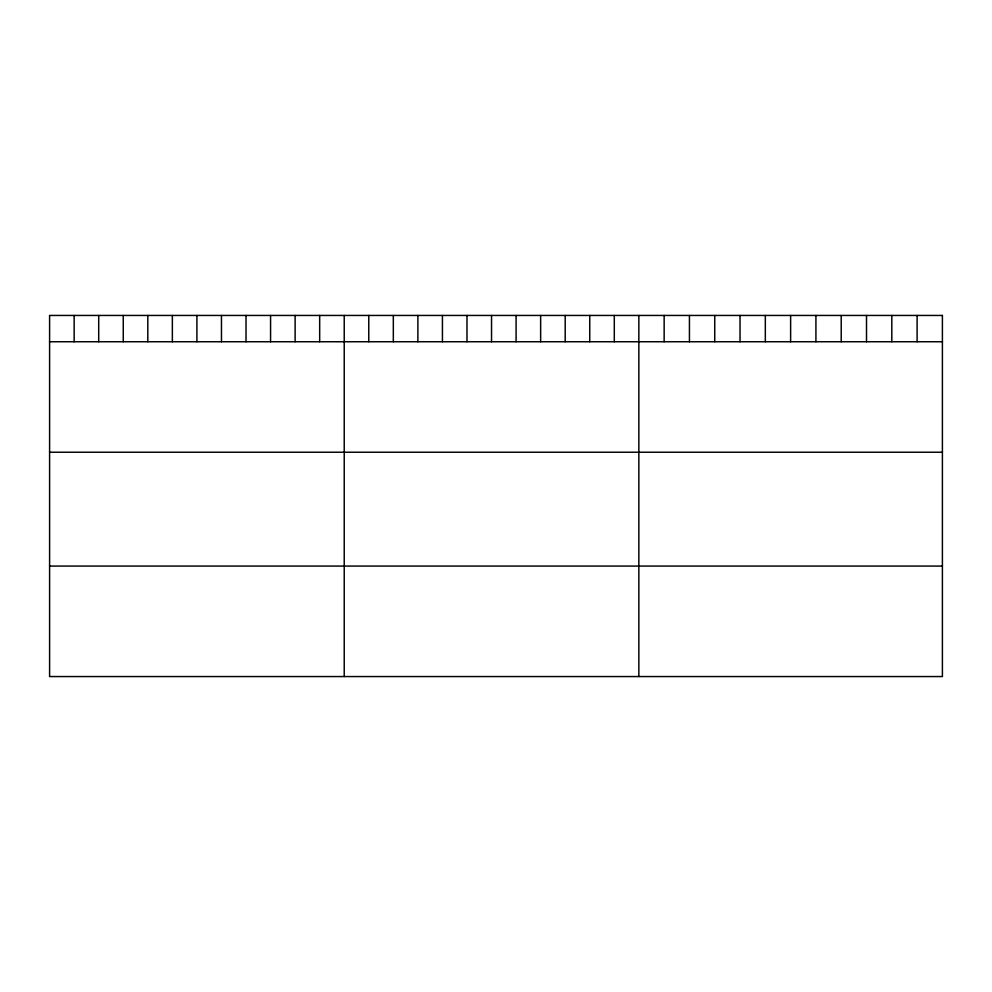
<?xml version="1.0" encoding="UTF-8"?>
<svg xmlns="http://www.w3.org/2000/svg" width="992" height="992" viewBox="0 0 992 992"><rect width="100%" height="100%" fill="white"/><g stroke="black" fill="none" stroke-linecap="round" stroke-linejoin="round"><path stroke-width="1.49" d="M49.6 341.744L942.4 341.744M49.6 452.228L942.4 452.228M49.6 566.072L942.4 566.072M917.104 315.444L917.104 341.744M891.808 315.444L891.808 341.744M866.512 315.444L866.512 341.744M841.216 315.444L841.216 341.744M815.92 315.444L815.92 341.744M790.624 315.444L790.624 341.744M765.328 315.444L765.328 341.744M740.032 315.444L740.032 341.744M714.736 315.444L714.736 341.744M689.44 315.444L689.44 341.744M664.144 315.444L664.144 341.744M638.848 315.444L638.848 676.556M614.296 315.444L614.296 341.744M589.744 315.444L589.744 341.744M565.192 315.444L565.192 341.744M540.64 315.444L540.64 341.744M516.088 315.444L516.088 341.744M491.536 315.444L491.536 341.744M466.984 315.444L466.984 341.744M442.432 315.444L442.432 341.744M417.88 315.444L417.88 341.744M393.328 315.444L393.328 341.744M368.776 315.444L368.776 341.744M344.224 315.444L344.224 676.556M319.672 315.444L319.672 341.744M295.12 315.444L295.12 341.744M270.568 315.444L270.568 341.744M246.016 315.444L246.016 341.744M221.464 315.444L221.464 341.744M196.912 315.444L196.912 341.744M172.36 315.444L172.36 341.744M147.808 315.444L147.808 341.744M123.256 315.444L123.256 341.744M98.704 315.444L98.704 341.744M74.152 315.444L74.152 341.744M942.4 315.444L49.6 315.444L49.6 676.556L942.4 676.556L942.4 315.444"/></g></svg>
